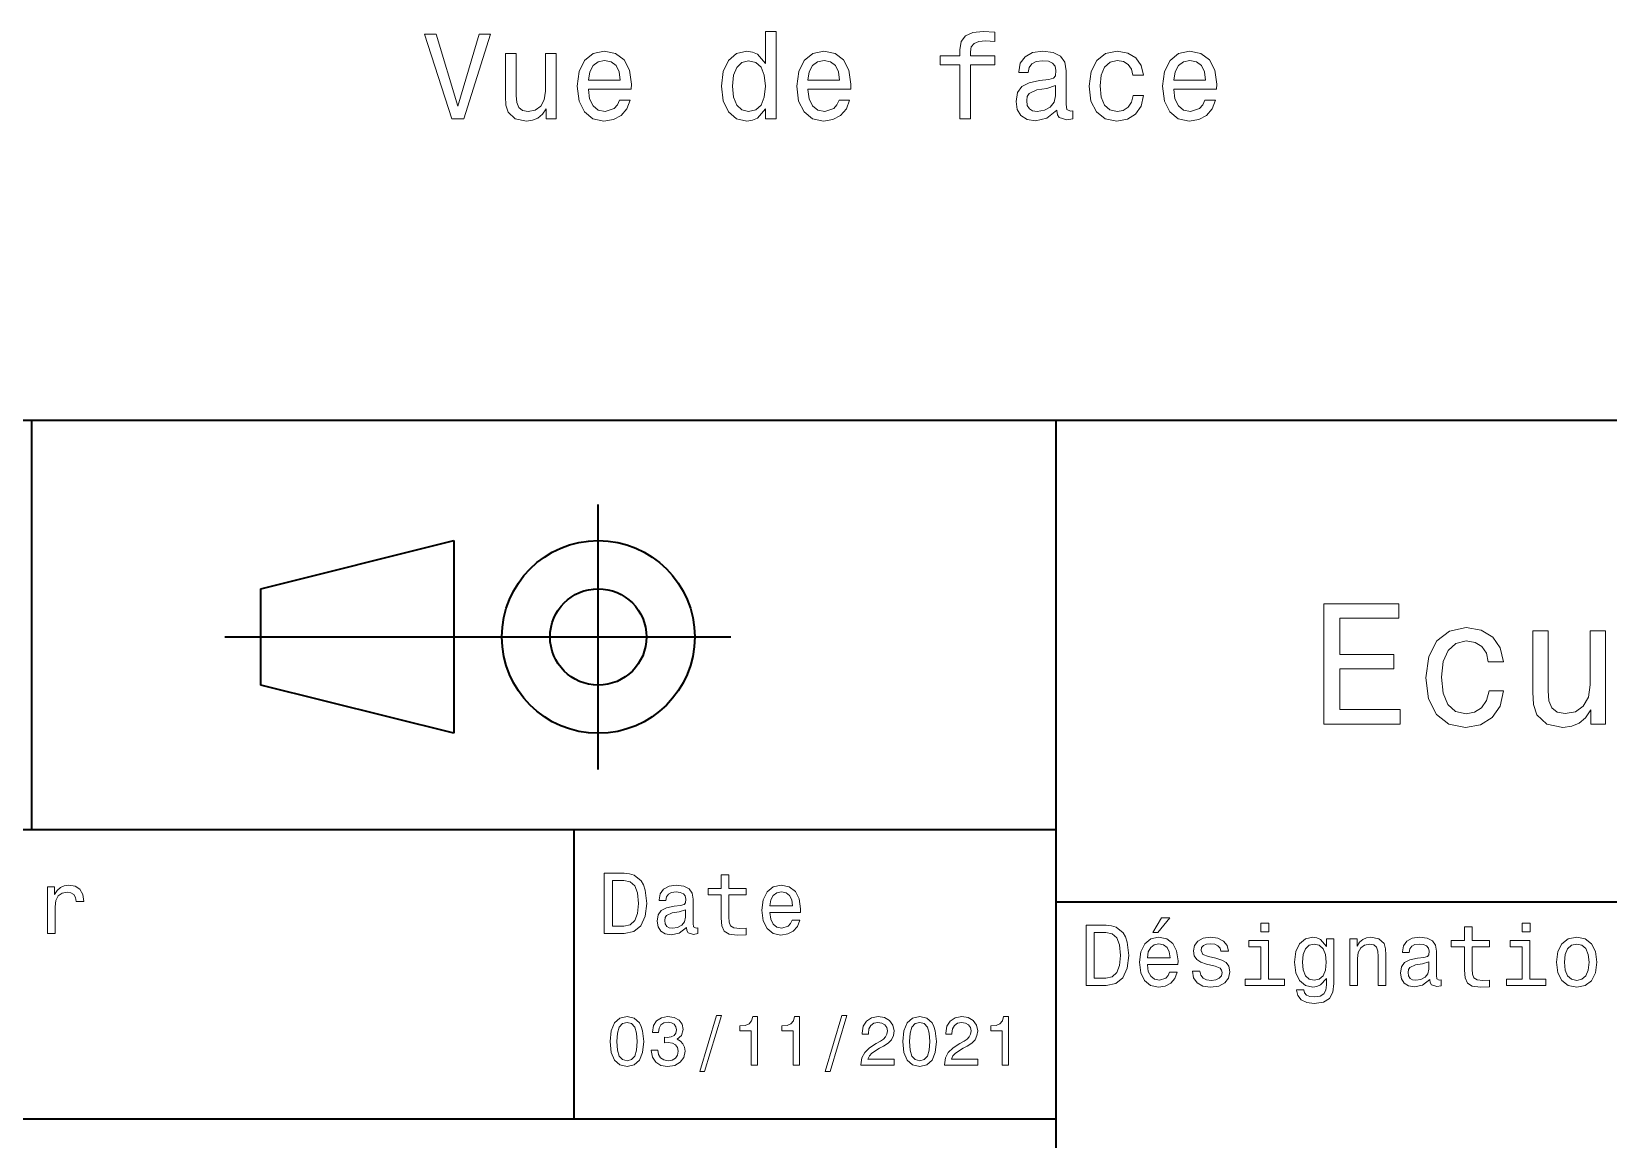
# Model space of a CAD drawing. Extents: x 0 to 297, y 0 to 210.
# Drawn here: x 119.5 to 184.9, y 40.1 to 86.1 of the extents above; entities that cross this region are included whole.
import ezdxf

# ---------------------------------------------------------------- set-up
doc = ezdxf.new("R2010")
doc.units = 0

msp = doc.modelspace()

# ---------------------------------------------------------------- linework, layer by layer
at = {"color": 7, "lineweight": 35}
for p, q in [((97, 70), (287, 70)), ((162, 10), (162, 70)), ((127.5, 61), (148.5, 61)), ((97, 53), (162, 53)), ((162, 50), (287, 50)), ((97, 41), (162, 41))]:
    msp.add_line(p, q, dxfattribs=at)
at = {"color": 7, "lineweight": 35, "ltscale": 0.425}
msp.add_line((119.5, 53), (119.5, 70), dxfattribs=at)
at = {"color": 7, "lineweight": 35, "ltscale": 0.275}
msp.add_line((143, 55.5), (143, 66.5), dxfattribs=at)
at = {"color": 7, "lineweight": 35, "ltscale": 0.206155}
for p, q in [((129, 63), (137, 65)), ((137, 57), (129, 59))]:
    msp.add_line(p, q, dxfattribs=at)
at = {"color": 7, "lineweight": 35, "ltscale": 0.2}
msp.add_line((137, 65), (137, 57), dxfattribs=at)
at = {"color": 7, "lineweight": 35, "ltscale": 0.1}
msp.add_line((129, 59), (129, 63), dxfattribs=at)
at = {"color": 7, "lineweight": 35, "ltscale": 0.3}
msp.add_line((142, 41), (142, 53), dxfattribs=at)
at = {"color": 7, "lineweight": 13}
for points in [[(138.052734, 86.017265), (137.175201, 83.03672), (136.272476, 86.017265), (135.793365, 86.017265), (136.92305, 82.512222), (137.427368, 82.512222), (138.53183, 86.017265)], [(149.939621, 82.930809), (149.939621, 82.512222), (150.383423, 82.512222), (150.383423, 86.133263), (149.944656, 86.133263), (149.944656, 84.806892), (149.606766, 85.190178), (149.399994, 85.280952), (149.162964, 85.316254), (148.734283, 85.215393), (148.401428, 84.932968), (148.18457, 84.47908), (148.108932, 83.868851), (148.18457, 83.258621), (148.401428, 82.799683), (148.734283, 82.512222), (149.162964, 82.416405), (149.399994, 82.451706), (149.611801, 82.54248)], [(157.998688, 84.751419), (157.998688, 82.512222), (158.442505, 82.512222), (158.442505, 84.751419), (159.451141, 84.751419), (159.451141, 85.129654), (158.442505, 85.129654), (158.442505, 85.296082), (158.477798, 85.49781), (158.593796, 85.63398), (158.790482, 85.714668), (159.072906, 85.744934), (159.451141, 85.724762), (159.451141, 86.108047), (158.972046, 86.133263), (158.53833, 86.087868), (158.235733, 85.951706), (158.054169, 85.714668), (157.998688, 85.376778), (157.998688, 85.129654), (157.186737, 85.129654), (157.186737, 84.751419)], [(141.255173, 85.220436), (140.811371, 85.220436), (140.811371, 83.657036), (140.760941, 83.293922), (140.614685, 83.031677), (140.387741, 82.870293), (140.090195, 82.819862), (139.853165, 82.860207), (139.701859, 82.981239), (139.616135, 83.188011), (139.595963, 83.480522), (139.595963, 85.220436), (139.152161, 85.220436), (139.152161, 83.440178), (139.167282, 83.082108), (139.263107, 82.784554), (139.555618, 82.512222), (140.024628, 82.416405), (140.276794, 82.451706), (140.493652, 82.54248), (140.680252, 82.698822), (140.831543, 82.925766), (140.831543, 82.512222), (141.255173, 82.512222)], [(142.591629, 83.737724), (144.366852, 83.737724), (144.371887, 83.944496), (144.291199, 84.524467), (144.069305, 84.958191), (143.716278, 85.220436), (143.247253, 85.316254), (142.788315, 85.215393), (142.435287, 84.932968), (142.208344, 84.474037), (142.127655, 83.868851), (142.203308, 83.248535), (142.430252, 82.79464), (142.778229, 82.512222), (143.232117, 82.416405), (143.625488, 82.481964), (143.948257, 82.653435), (144.185287, 82.925766), (144.321457, 83.288879), (143.882706, 83.288879), (143.791916, 83.087151), (143.660797, 82.935852), (143.287598, 82.814819), (143.000137, 82.870293), (142.783279, 83.046806), (142.642059, 83.334267), (142.591629, 83.722595)], [(151.699707, 83.737724), (153.474915, 83.737724), (153.479965, 83.944496), (153.399277, 84.524467), (153.177368, 84.958191), (152.824341, 85.220436), (152.355316, 85.316254), (151.896393, 85.215393), (151.543365, 84.932968), (151.316422, 84.474037), (151.235733, 83.868851), (151.311371, 83.248535), (151.538315, 82.79464), (151.886307, 82.512222), (152.340195, 82.416405), (152.733566, 82.481964), (153.056335, 82.653435), (153.293365, 82.925766), (153.429535, 83.288879), (152.990768, 83.288879), (152.899994, 83.087151), (152.76886, 82.935852), (152.395676, 82.814819), (152.1082, 82.870293), (151.891342, 83.046806), (151.750137, 83.334267), (151.699707, 83.722595)], [(162.028229, 82.86525), (162.028229, 82.850121), (162.053452, 82.67865), (162.129105, 82.55761), (162.446823, 82.461792), (162.693939, 82.502136), (162.693939, 82.845078), (162.588028, 82.829948), (162.446823, 82.895508), (162.4216, 83.097237), (162.4216, 84.499252), (162.361084, 84.857323), (162.18457, 85.109482), (161.876938, 85.26078), (161.443222, 85.316254), (161.019592, 85.255737), (160.706909, 85.084267), (160.510223, 84.816978), (160.444656, 84.463951), (160.444656, 84.433693), (160.843079, 84.433693), (160.878372, 84.645508), (160.989334, 84.796806), (161.170883, 84.887581), (161.428085, 84.922882), (161.675201, 84.897667), (161.851715, 84.822021), (161.957626, 84.690895), (161.992935, 84.509338), (161.972763, 84.297523), (161.892059, 84.19162), (161.690338, 84.141182), (161.312103, 84.100838), (160.878372, 84.010063), (160.57074, 83.848679), (160.389191, 83.596519), (160.33371, 83.22332), (160.38414, 82.890465), (160.540482, 82.643349), (160.792648, 82.487007), (161.140625, 82.431534), (161.60965, 82.537437)], [(165.180252, 84.322739), (165.619019, 84.322739), (165.528229, 84.726196), (165.311371, 85.043922), (164.97348, 85.240608), (164.534714, 85.316254), (164.050568, 85.215393), (163.682404, 84.932968), (163.450424, 84.474037), (163.369736, 83.858765), (163.445374, 83.248535), (163.672333, 82.79464), (164.030396, 82.512222), (164.519592, 82.416405), (164.953308, 82.49205), (165.291199, 82.703865), (165.523193, 83.03672), (165.624054, 83.480522), (165.200424, 83.480522), (165.124771, 83.198105), (164.983566, 82.986282), (164.78183, 82.855164), (164.534714, 82.814819), (164.227081, 82.880379), (164.005173, 83.082108), (163.869019, 83.40992), (163.823624, 83.873894), (163.869019, 84.327782), (164.010223, 84.655594), (164.237167, 84.857323), (164.534714, 84.927925), (164.796967, 84.882538), (164.993652, 84.766548), (165.124771, 84.574905)], [(166.879822, 83.737724), (168.655029, 83.737724), (168.66008, 83.944496), (168.579376, 84.524467), (168.357483, 84.958191), (168.004456, 85.220436), (167.535431, 85.316254), (167.076508, 85.215393), (166.72348, 84.932968), (166.496536, 84.474037), (166.415833, 83.868851), (166.491486, 83.248535), (166.71843, 82.79464), (167.066422, 82.512222), (167.520309, 82.416405), (167.913681, 82.481964), (168.23645, 82.653435), (168.47348, 82.925766), (168.60965, 83.288879), (168.170883, 83.288879), (168.080109, 83.087151), (167.948975, 82.935852), (167.575775, 82.814819), (167.288315, 82.870293), (167.071457, 83.046806), (166.930252, 83.334267), (166.879822, 83.722595)], [(142.591629, 84.110924), (142.64711, 84.458908), (142.783279, 84.71611), (142.990051, 84.872452), (143.26239, 84.927925), (143.529678, 84.872452), (143.73645, 84.71611), (143.862534, 84.458908), (143.907913, 84.110924)], [(149.238602, 84.917839), (149.531113, 84.847237), (149.753021, 84.650551), (149.88414, 84.322739), (149.93457, 83.868851), (149.88414, 83.40992), (149.753021, 83.082108), (149.531113, 82.880379), (149.238602, 82.814819), (148.961227, 82.880379), (148.74942, 83.082108), (148.6082, 83.414963), (148.56282, 83.868851), (148.6082, 84.317696), (148.74942, 84.645508), (148.961227, 84.847237)], [(151.699707, 84.110924), (151.755173, 84.458908), (151.891342, 84.71611), (152.098114, 84.872452), (152.370453, 84.927925), (152.637741, 84.872452), (152.844513, 84.71611), (152.970596, 84.458908), (153.015991, 84.110924)], [(166.879822, 84.110924), (166.935287, 84.458908), (167.071457, 84.71611), (167.278229, 84.872452), (167.550568, 84.927925), (167.817856, 84.872452), (168.024628, 84.71611), (168.150711, 84.458908), (168.196106, 84.110924)], [(161.977798, 83.46035), (161.917282, 83.198105), (161.755905, 82.996368), (161.513824, 82.86525), (161.216278, 82.819862), (161.024628, 82.845078), (160.888458, 82.925766), (160.802734, 83.066978), (160.777512, 83.263664), (160.797684, 83.440178), (160.878372, 83.566254), (161.201141, 83.707466), (161.60965, 83.767982), (161.977798, 83.889023)], [(173.109512, 57.381123), (176.279541, 57.381123), (176.279541, 57.986309), (173.772339, 57.986309), (173.772339, 59.679394), (176.005768, 59.679394), (176.005768, 60.277374), (173.772339, 60.277374), (173.772339, 61.775936), (176.221893, 61.775936), (176.221893, 62.381123), (173.109512, 62.381123)], [(179.932281, 59.967579), (180.559082, 59.967579), (180.429398, 60.543945), (180.119598, 60.997837), (179.636887, 61.278816), (179.010086, 61.386887), (178.318436, 61.242794), (177.792511, 60.839336), (177.46109, 60.183716), (177.345825, 59.304752), (177.453888, 58.432995), (177.778091, 57.78458), (178.289627, 57.381123), (178.988464, 57.244236), (179.608063, 57.352303), (180.090775, 57.6549), (180.42218, 58.130402), (180.566284, 58.764408), (179.96109, 58.764408), (179.853027, 58.36095), (179.651291, 58.058357), (179.363113, 57.871037), (179.010086, 57.8134), (178.570602, 57.907059), (178.253601, 58.195244), (178.059082, 58.663544), (177.994232, 59.326366), (178.059082, 59.974781), (178.260803, 60.443081), (178.585007, 60.731266), (179.010086, 60.83213), (179.38472, 60.767288), (179.66571, 60.601585), (179.853027, 60.327808)], [(184.788177, 61.25), (184.154175, 61.25), (184.154175, 59.016571), (184.082123, 58.497837), (183.873199, 58.123196), (183.548996, 57.892651), (183.123917, 57.820602), (182.785294, 57.878242), (182.569168, 58.051151), (182.446686, 58.346542), (182.417862, 58.764408), (182.417862, 61.25), (181.783859, 61.25), (181.783859, 58.706772), (181.805481, 58.195244), (181.942368, 57.770172), (182.360229, 57.381123), (183.030258, 57.244236), (183.390488, 57.294666), (183.700287, 57.424351), (183.966858, 57.647694), (184.182999, 57.971901), (184.182999, 57.381123), (184.788177, 57.381123)], [(144.080688, 51.190563), (143.248566, 51.190563), (143.248566, 48.690563), (144.080688, 48.690563), (144.473343, 48.769814), (144.765137, 49.011169), (144.945251, 49.40382), (145.010086, 49.940563), (144.952454, 50.488113), (144.880402, 50.70425), (144.779541, 50.877163), (144.487747, 51.111313), (144.296829, 51.168949)], [(148.100861, 50.289986), (148.100861, 49.320965), (148.122482, 49.007565), (148.223343, 48.791428), (148.425079, 48.665348), (148.767288, 48.62212), (149.141937, 48.640129), (149.141937, 48.913906), (148.868149, 48.892292), (148.619598, 48.921112), (148.486313, 49.011169), (148.42868, 49.162464), (148.417862, 49.375), (148.417862, 50.289986), (149.141937, 50.289986), (149.141937, 50.560158), (148.417862, 50.560158), (148.417862, 51.125721), (148.100861, 51.125721), (148.100861, 50.560158), (147.553314, 50.560158), (147.553314, 50.289986)], [(120.143372, 48.690563), (120.460373, 48.690563), (120.460373, 49.796471), (120.492798, 50.063042), (120.590057, 50.253963), (120.748558, 50.369236), (120.961098, 50.408863), (121.119598, 50.383648), (121.238472, 50.3116), (121.310516, 50.189121), (121.335739, 50.023415), (121.656342, 50.023415), (121.613113, 50.315205), (121.49424, 50.524136), (121.296112, 50.650219), (121.02594, 50.693443), (120.842224, 50.664627), (120.683716, 50.592579), (120.543228, 50.4701), (120.431557, 50.304398), (120.431557, 50.625), (120.143372, 50.625)], [(144.055481, 50.891571), (144.329254, 50.837536), (144.516571, 50.671829), (144.628235, 50.376442), (144.664261, 49.940563), (144.624634, 49.519093), (144.51297, 49.223705), (144.322052, 49.047192), (144.055481, 48.989555), (143.583572, 48.989555), (143.583572, 50.891571)], [(146.656342, 48.942726), (146.656342, 48.931919), (146.674347, 48.809441), (146.728394, 48.722984), (146.955338, 48.654541), (147.131851, 48.683357), (147.131851, 48.928314), (147.056198, 48.917507), (146.955338, 48.96434), (146.937317, 49.108429), (146.937317, 50.109871), (146.894089, 50.365635), (146.768005, 50.54575), (146.548264, 50.65382), (146.23848, 50.693443), (145.935883, 50.650219), (145.71254, 50.52774), (145.572052, 50.336815), (145.525223, 50.084656), (145.525223, 50.063042), (145.809799, 50.063042), (145.835022, 50.21434), (145.914261, 50.322407), (146.043945, 50.387249), (146.227661, 50.412464), (146.404175, 50.394455), (146.530258, 50.34042), (146.605911, 50.246758), (146.631119, 50.117077), (146.616714, 49.965778), (146.559082, 49.890129), (146.414978, 49.854107), (146.144806, 49.825291), (145.835022, 49.760448), (145.61528, 49.645176), (145.485596, 49.465057), (145.445969, 49.19849), (145.481995, 48.960735), (145.593658, 48.784222), (145.773773, 48.67255), (146.022339, 48.632927), (146.357346, 48.708576)], [(150.121765, 49.565922), (151.389771, 49.565922), (151.393372, 49.713619), (151.335739, 50.127884), (151.177231, 50.437683), (150.925079, 50.625), (150.590057, 50.693443), (150.262253, 50.621399), (150.010086, 50.41967), (149.847977, 50.091862), (149.790344, 49.659584), (149.844376, 49.216499), (150.006485, 48.892292), (150.255051, 48.690563), (150.579254, 48.62212), (150.860229, 48.668949), (151.090775, 48.791428), (151.260086, 48.98595), (151.357346, 49.245319), (151.043945, 49.245319), (150.979111, 49.101227), (150.885452, 48.993156), (150.618881, 48.9067), (150.413544, 48.946327), (150.258652, 49.072407), (150.157776, 49.27774), (150.121765, 49.555115)], [(150.121765, 49.832493), (150.161377, 50.081055), (150.258652, 50.264771), (150.406342, 50.376442), (150.600861, 50.416069), (150.791794, 50.376442), (150.939484, 50.264771), (151.029541, 50.081055), (151.061966, 49.832493)], [(146.620316, 49.367798), (146.577087, 49.180477), (146.461823, 49.036385), (146.28891, 48.942726), (146.07637, 48.910305), (145.939484, 48.928314), (145.842224, 48.98595), (145.780975, 49.086815), (145.76297, 49.227306), (145.777374, 49.353386), (145.835022, 49.443443), (146.065567, 49.544312), (146.357346, 49.587536), (146.620316, 49.673992)], [(166.004318, 48.728386), (166.216858, 48.728386), (166.717575, 49.340778), (166.364548, 49.340778)], [(170.824203, 49.117435), (170.489197, 49.117435), (170.489197, 48.757202), (170.824203, 48.757202)], [(181.667145, 49.117435), (181.332138, 49.117435), (181.332138, 48.757202), (181.667145, 48.757202)], [(164.080688, 49.030979), (163.248566, 49.030979), (163.248566, 46.530979), (164.080688, 46.530979), (164.473343, 46.610229), (164.765137, 46.851585), (164.945251, 47.244236), (165.010086, 47.780979), (164.952454, 48.328529), (164.880402, 48.544666), (164.779541, 48.717579), (164.487747, 48.951729), (164.296829, 49.009365)], [(164.055481, 48.731987), (164.329254, 48.677952), (164.516571, 48.512245), (164.628235, 48.216858), (164.664261, 47.780979), (164.624634, 47.359509), (164.51297, 47.064121), (164.322052, 46.887608), (164.055481, 46.829971), (163.583572, 46.829971), (163.583572, 48.731987)], [(165.784576, 47.406338), (167.052597, 47.406338), (167.056198, 47.554035), (166.998566, 47.9683), (166.840057, 48.278099), (166.587891, 48.465416), (166.252884, 48.533859), (165.925079, 48.461815), (165.672913, 48.260086), (165.510803, 47.932278), (165.453171, 47.5), (165.507202, 47.056915), (165.669312, 46.732708), (165.917862, 46.530979), (166.242081, 46.462536), (166.523056, 46.509365), (166.753601, 46.631844), (166.922913, 46.826366), (167.020172, 47.085735), (166.706772, 47.085735), (166.641937, 46.941643), (166.548264, 46.833572), (166.281708, 46.747116), (166.07637, 46.786743), (165.921463, 46.912823), (165.820602, 47.118156), (165.784576, 47.395531)], [(168.623199, 47.658501), (168.317001, 47.730545), (168.090057, 47.8134), (168.014404, 47.982708), (168.036026, 48.101585), (168.111664, 48.188038), (168.234146, 48.242073), (168.41066, 48.263687), (168.579971, 48.242073), (168.713257, 48.177231), (168.799713, 48.079971), (168.835739, 47.950287), (169.145538, 47.950287), (169.145538, 47.957493), (169.091492, 48.191643), (168.943802, 48.375359), (168.713257, 48.490635), (168.41066, 48.533859), (168.104462, 48.490635), (167.881119, 48.371758), (167.740631, 48.195244), (167.697403, 47.971901), (167.729828, 47.755764), (167.830688, 47.604465), (167.996399, 47.496399), (168.237747, 47.42075), (168.590775, 47.334293), (168.806915, 47.244236), (168.864548, 47.172188), (168.886169, 47.064121), (168.853745, 46.930836), (168.767288, 46.829971), (168.626801, 46.765129), (168.439484, 46.743515), (168.241348, 46.765129), (168.09726, 46.840778), (168, 46.963257), (167.960373, 47.132565), (167.654175, 47.132565), (167.704605, 46.844379), (167.85231, 46.635445), (168.086456, 46.509365), (168.41066, 46.462536), (168.749283, 46.509365), (168.997833, 46.635445), (169.149139, 46.837173), (169.203171, 47.100143), (169.163544, 47.327087), (169.05188, 47.481987), (168.868149, 47.582851)], [(173.518738, 46.617435), (173.518738, 48.465416), (173.216141, 48.465416), (173.216141, 48.152016), (172.967575, 48.4366), (172.816284, 48.508644), (172.646973, 48.533859), (172.340775, 48.461815), (172.103027, 48.260086), (171.94812, 47.935879), (171.894089, 47.5), (171.94812, 47.060516), (172.103027, 46.736309), (172.340775, 46.530979), (172.646973, 46.462536), (172.819885, 46.487751), (172.963974, 46.552593), (173.216141, 46.826366), (173.216141, 46.552593), (173.187317, 46.336456), (173.108063, 46.181557), (172.956772, 46.091499), (172.729828, 46.059078), (172.531708, 46.080692), (172.391205, 46.134727), (172.30835, 46.228386), (172.283142, 46.354465), (171.976944, 46.354465), (171.976944, 46.340057), (172.023773, 46.109509), (172.167862, 45.9366), (172.398407, 45.824928), (172.711823, 45.785301), (173.086456, 45.839336), (173.335022, 45.990635), (173.47551, 46.253601)], [(174.181549, 46.530979), (174.498566, 46.530979), (174.498566, 47.647694), (174.530975, 47.903458), (174.635452, 48.090778), (174.797546, 48.206051), (175.013687, 48.249279), (175.1866, 48.213257), (175.294662, 48.115993), (175.348709, 47.953888), (175.366714, 47.737751), (175.366714, 46.530979), (175.683716, 46.530979), (175.683716, 47.802593), (175.669312, 48.058357), (175.604462, 48.270893), (175.391937, 48.465416), (175.060516, 48.533859), (174.876801, 48.508644), (174.721909, 48.440201), (174.588623, 48.324928), (174.484146, 48.170029), (174.484146, 48.465416), (174.181549, 48.465416)], [(177.499283, 46.783142), (177.499283, 46.772335), (177.517288, 46.649857), (177.57132, 46.5634), (177.798264, 46.494957), (177.974777, 46.523773), (177.974777, 46.76873), (177.899139, 46.757923), (177.798264, 46.804756), (177.780258, 46.948845), (177.780258, 47.950287), (177.73703, 48.206051), (177.610947, 48.386166), (177.391205, 48.494236), (177.081406, 48.533859), (176.778824, 48.490635), (176.555481, 48.368156), (176.414978, 48.177231), (176.368149, 47.925072), (176.368149, 47.903458), (176.65274, 47.903458), (176.677948, 48.054756), (176.757202, 48.162823), (176.886887, 48.227665), (177.070602, 48.25288), (177.247116, 48.234871), (177.373199, 48.180836), (177.448853, 48.087173), (177.47406, 47.957493), (177.459656, 47.806194), (177.402023, 47.730545), (177.257919, 47.694523), (176.987747, 47.665707), (176.677948, 47.600864), (176.458206, 47.485592), (176.328537, 47.305473), (176.28891, 47.038906), (176.324921, 46.801151), (176.4366, 46.624638), (176.616714, 46.512966), (176.86528, 46.473343), (177.200287, 46.548992)], [(178.943802, 48.130402), (178.943802, 47.161381), (178.965424, 46.84798), (179.066284, 46.631844), (179.268005, 46.505764), (179.610229, 46.462536), (179.984863, 46.480545), (179.984863, 46.754322), (179.71109, 46.732708), (179.46254, 46.761528), (179.329254, 46.851585), (179.271606, 47.00288), (179.260803, 47.215416), (179.260803, 48.130402), (179.984863, 48.130402), (179.984863, 48.400574), (179.260803, 48.400574), (179.260803, 48.966137), (178.943802, 48.966137), (178.943802, 48.400574), (178.396255, 48.400574), (178.396255, 48.130402)], [(182.762253, 47.496399), (182.819885, 47.056915), (182.985596, 46.732708), (183.248566, 46.530979), (183.601593, 46.462536), (183.951004, 46.530979), (184.213974, 46.729107), (184.379684, 47.053314), (184.440918, 47.496399), (184.379684, 47.935879), (184.213974, 48.263687), (183.951004, 48.461815), (183.601593, 48.533859), (183.248566, 48.461815), (182.985596, 48.260086), (182.819885, 47.935879)], [(165.784576, 47.672909), (165.824203, 47.921471), (165.921463, 48.105186), (166.069168, 48.216858), (166.263687, 48.256485), (166.454605, 48.216858), (166.60231, 48.105186), (166.692368, 47.921471), (166.724777, 47.672909)], [(170.8134, 46.79755), (170.8134, 48.400574), (169.999283, 48.400574), (169.999283, 48.130402), (170.496399, 48.130402), (170.496399, 46.79755), (169.847977, 46.79755), (169.847977, 46.530979), (171.469025, 46.530979), (171.469025, 46.79755)], [(172.221909, 47.5), (172.254318, 47.820606), (172.351593, 48.058357), (172.502884, 48.198845), (172.704605, 48.249279), (172.917145, 48.198845), (173.075653, 48.058357), (173.172913, 47.820606), (173.208939, 47.5), (173.172913, 47.172188), (173.075653, 46.938038), (172.917145, 46.793949), (172.704605, 46.747116), (172.502884, 46.793949), (172.351593, 46.938038), (172.254318, 47.175793)], [(181.656342, 46.79755), (181.656342, 48.400574), (180.842224, 48.400574), (180.842224, 48.130402), (181.33934, 48.130402), (181.33934, 46.79755), (180.690918, 46.79755), (180.690918, 46.530979), (182.311966, 46.530979), (182.311966, 46.79755)], [(183.086456, 47.5), (183.118881, 47.824207), (183.219742, 48.058357), (183.381851, 48.20245), (183.601593, 48.25288), (183.817719, 48.20245), (183.979828, 48.061958), (184.080688, 47.824207), (184.116714, 47.5), (184.080688, 47.172188), (183.979828, 46.934437), (183.817719, 46.790344), (183.601593, 46.743515), (183.381851, 46.790344), (183.219742, 46.934437), (183.118881, 47.172188)], [(177.463257, 47.208214), (177.420029, 47.020893), (177.304749, 46.876801), (177.131851, 46.783142), (176.919312, 46.750721), (176.782425, 46.76873), (176.68515, 46.826366), (176.623917, 46.927231), (176.605911, 47.067722), (176.620316, 47.193802), (176.677948, 47.283859), (176.908508, 47.384727), (177.200287, 47.427952), (177.463257, 47.514408)], [(143.498566, 44.201729), (143.541794, 43.749279), (143.677231, 43.426514), (143.893372, 43.230549), (144.193085, 43.167149), (144.489914, 43.230549), (144.706055, 43.426514), (144.838623, 43.749279), (144.884735, 44.201729), (144.838623, 44.651299), (144.783859, 44.829971), (144.706055, 44.976948), (144.489914, 45.172913), (144.193085, 45.239193), (143.893372, 45.172913), (143.677231, 44.974064), (143.541794, 44.651299)], [(145.201736, 43.853027), (145.201736, 43.832855), (145.247849, 43.556198), (145.383286, 43.348705), (145.596542, 43.216141), (145.878967, 43.167149), (146.17868, 43.216141), (146.403458, 43.342941), (146.547562, 43.54467), (146.599426, 43.804035), (146.57637, 43.974064), (146.51297, 44.112392), (146.409225, 44.219021), (146.270905, 44.296829), (146.458221, 44.45245), (146.524506, 44.700291), (146.481277, 44.925072), (146.357361, 45.0951), (146.155624, 45.201729), (145.878967, 45.239193), (145.619598, 45.193085), (145.420761, 45.066284), (145.291077, 44.864555), (145.247849, 44.596542), (145.247849, 44.57637), (145.504333, 44.57637), (145.52739, 44.760807), (145.60231, 44.893372), (145.723343, 44.974064), (145.893372, 45.002884), (146.043228, 44.979828), (146.15274, 44.919308), (146.219025, 44.821327), (146.244965, 44.688763), (146.219025, 44.54755), (146.149857, 44.45245), (146.028824, 44.394814), (145.864563, 44.377522), (145.752167, 44.380405), (145.752167, 44.15274), (145.893372, 44.158501), (146.074936, 44.132565), (146.210373, 44.0634), (146.291077, 43.951008), (146.319885, 43.804035), (146.288193, 43.63689), (146.20462, 43.51297), (146.072052, 43.435158), (145.896255, 43.409222), (145.714706, 43.438042), (145.582138, 43.524498), (145.498566, 43.662827), (145.466858, 43.853027)], [(147.213257, 42.956772), (147.412109, 42.956772), (148.109512, 45.279541), (147.907791, 45.279541)], [(149.345825, 43.224785), (149.608078, 43.224785), (149.608078, 45.239193), (149.412109, 45.239193), (149.360229, 45.0634), (149.256485, 44.945248), (149.097992, 44.876083), (148.878967, 44.853027), (148.878967, 44.648415), (149.345825, 44.648415)], [(151.080688, 43.224785), (151.342941, 43.224785), (151.342941, 45.239193), (151.146973, 45.239193), (151.095108, 45.0634), (150.991364, 44.945248), (150.832855, 44.876083), (150.613831, 44.853027), (150.613831, 44.648415), (151.080688, 44.648415)], [(152.417877, 42.956772), (152.616714, 42.956772), (153.314133, 45.279541), (153.112396, 45.279541)], [(153.899139, 43.224785), (155.273773, 43.224785), (155.273773, 43.472622), (154.187317, 43.472622), (154.247849, 43.60807), (154.351593, 43.720463), (154.671478, 43.925072), (154.841507, 44.011528), (155.031708, 44.135448), (155.167145, 44.279541), (155.244965, 44.44957), (155.273773, 44.642651), (155.224792, 44.884727), (155.08934, 45.074928), (154.881851, 45.195965), (154.613831, 45.239193), (154.337173, 45.190201), (154.126801, 45.054756), (153.991364, 44.838619), (153.945251, 44.553314), (153.945251, 44.51297), (154.207504, 44.51297), (154.207504, 44.536022), (154.233429, 44.731991), (154.311249, 44.876083), (154.435165, 44.9683), (154.599426, 45), (154.766571, 44.971184), (154.890488, 44.899136), (154.971191, 44.786743), (155, 44.645535), (154.979828, 44.51297), (154.925079, 44.400578), (154.832855, 44.302593), (154.706055, 44.216141), (154.536026, 44.12392), (154.253601, 43.945248), (154.054764, 43.755043), (153.9366, 43.524498), (153.899139, 43.233429)], [(155.642654, 44.201729), (155.685883, 43.749279), (155.821335, 43.426514), (156.037476, 43.230549), (156.337173, 43.167149), (156.634003, 43.230549), (156.850143, 43.426514), (156.982712, 43.749279), (157.028824, 44.201729), (156.982712, 44.651299), (156.927963, 44.829971), (156.850143, 44.976948), (156.634003, 45.172913), (156.337173, 45.239193), (156.037476, 45.172913), (155.821335, 44.974064), (155.685883, 44.651299)], [(157.368881, 43.224785), (158.743515, 43.224785), (158.743515, 43.472622), (157.657059, 43.472622), (157.71759, 43.60807), (157.821335, 43.720463), (158.14122, 43.925072), (158.311249, 44.011528), (158.50145, 44.135448), (158.636887, 44.279541), (158.714706, 44.44957), (158.743515, 44.642651), (158.694534, 44.884727), (158.559082, 45.074928), (158.351593, 45.195965), (158.083572, 45.239193), (157.806915, 45.190201), (157.596542, 45.054756), (157.461105, 44.838619), (157.414993, 44.553314), (157.414993, 44.51297), (157.677231, 44.51297), (157.677231, 44.536022), (157.703171, 44.731991), (157.780991, 44.876083), (157.904907, 44.9683), (158.069168, 45), (158.236313, 44.971184), (158.360229, 44.899136), (158.440918, 44.786743), (158.469742, 44.645535), (158.44957, 44.51297), (158.394821, 44.400578), (158.302597, 44.302593), (158.175797, 44.216141), (158.005768, 44.12392), (157.723343, 43.945248), (157.524506, 43.755043), (157.406342, 43.524498), (157.368881, 43.233429)], [(159.755051, 43.224785), (160.017288, 43.224785), (160.017288, 45.239193), (159.821335, 45.239193), (159.769455, 45.0634), (159.66571, 44.945248), (159.507202, 44.876083), (159.288193, 44.853027), (159.288193, 44.648415), (159.755051, 44.648415)], [(143.775223, 44.201729), (143.798279, 44.550434), (143.870316, 44.801155), (144, 44.948128), (144.193085, 45), (144.383286, 44.948128), (144.51297, 44.801155), (144.585022, 44.550434), (144.608078, 44.201729), (144.585022, 43.850143), (144.51297, 43.599426), (144.383286, 43.45245), (144.193085, 43.403458), (144, 43.45245), (143.870316, 43.599426), (143.798279, 43.850143)], [(155.919312, 44.201729), (155.942368, 44.550434), (156.01442, 44.801155), (156.144104, 44.948128), (156.337173, 45), (156.527374, 44.948128), (156.657059, 44.801155), (156.729111, 44.550434), (156.752167, 44.201729), (156.729111, 43.850143), (156.657059, 43.599426), (156.527374, 43.45245), (156.337173, 43.403458), (156.144104, 43.45245), (156.01442, 43.599426), (155.942368, 43.850143)]]:
    msp.add_lwpolyline(points, close=True, dxfattribs=at)
at = {"color": 7, "lineweight": 35}
for radius in [4, 2]:
    msp.add_circle((143, 61), radius, dxfattribs=at)

doc.saveas('drawing.dxf')
